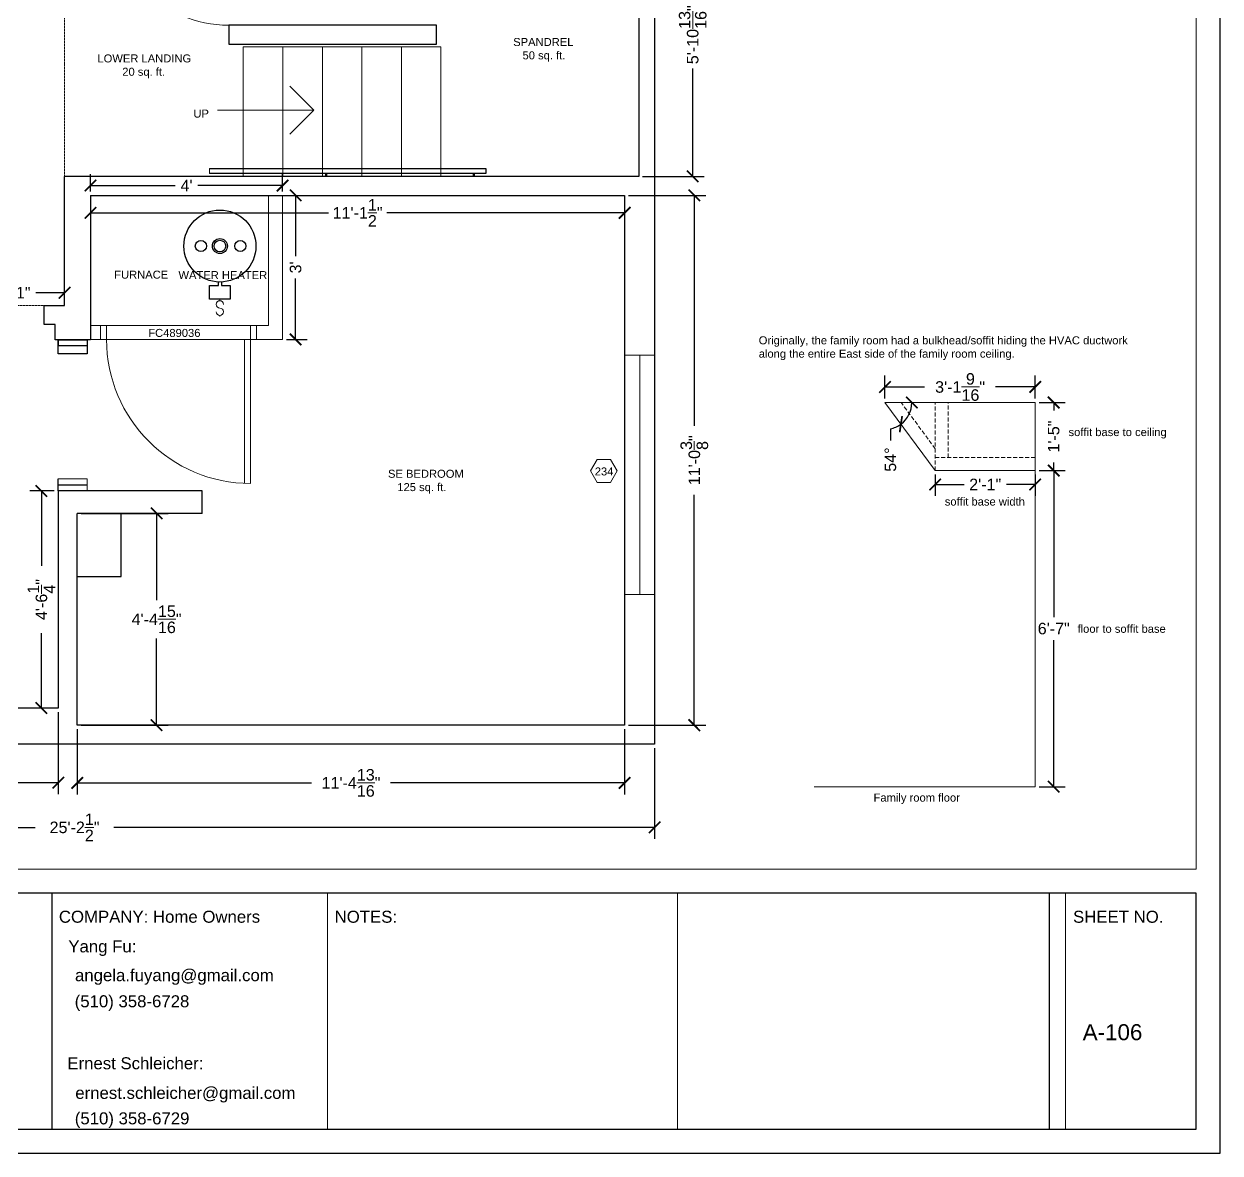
# Model space of a CAD drawing. Header units: inches. Extents: x -467 to 16, y 495 to 1144.
# Drawn here: x -283 to 16, y 495.1 to 777.3 of the extents above; entities that cross this region are included whole.
import ezdxf

# ---------------------------------------------------------------- set-up
doc = ezdxf.new("R2010")
doc.units = ezdxf.units.IN
doc.header["$MEASUREMENT"] = 0
doc.linetypes.add('DASHED2', pattern=[0.375, 0.25, -0.125])
doc.linetypes.add('DASHEDX2', pattern=[1.5, 1, -0.5])
doc.layers.get('0').update_dxf_attribs({"color": 1, "lineweight": 9})
for name, color, linetype, lineweight in [('00-page-edge', 7, 'Continuous', 9), ('A101-Dimensions', 7, 'Continuous', 9), ('A101-Floorplan-1st-floor', 7, 'Continuous', 9), ('A101-Text', 7, 'Continuous', 9)]:
    doc.layers.add(name, color=color, linetype=linetype, lineweight=lineweight)
doc.layers.add('Title Block', color=7, linetype='Continuous')
doc.layers.add('Title Block Text', color=7, linetype='Continuous')
doc.styles.add('Annotative', font='Arial.ttf')
doc.styles.get("Standard").update_dxf_attribs({"font": 'Arial.ttf', "height": 3})
doc.dimstyles.new('Annotative', dxfattribs={"dimtxt": 0.18, "dimasz": 0.18, "dimexe": 0.18, "dimexo": 0.0625, "dimgap": 0.09, "dimtad": 0, "dimtih": 1, "dimtoh": 1, "dimdec": 4, "dimzin": 0, "dimdsep": 46, "dimlunit": 4, "dimtxsty": 'Annotative', "dimblk": 'ARCHTICK', "dimblk1": 'ARCHTICK', "dimblk2": 'ARCHTICK', "dimcen": 0.09, "dimadec": 0, "dimazin": 0, "dimtfac": 1, "dimtdec": 4, "dimtofl": 0, "dimtmove": 0, "dimatfit": 3, "dimldrblk": 'ARCHTICK', "dimfxl": 1, "dimtolj": 1, "dimtzin": 0, "dimarcsym": 0})

# ---------------------------------------------------------------- blocks, each defined once
blk = doc.blocks.new('spandrel-door')
at = {"layer": 'A101-Floorplan-1st-floor'}
for p, q in [((0, 0), (-30, 0)), ((0, -1.38), (0, 0)), ((0, -1.38), (-29.97, -1.38))]:
    blk.add_line(p, q, dxfattribs=at)
blk.add_arc((0, 0), 30, 180, 270, dxfattribs=at)
blk = doc.blocks.new('_ArchTick')
at = {"color": 0, "linetype": 'ByBlock', "lineweight": 30, "const_width": 0.15}
blk.add_lwpolyline([(-0.5, -0.5), (0.5, 0.5)], dxfattribs=at)
blk = doc.blocks.new('*D490')
at = {"layer": 'A101-Dimensions', "color": 0, "lineweight": -2, "transparency": 16777216}
for p, q in [((-131.82, 734.46), (-112.53, 734.46)), ((-115.41, 734.46), (-115.41, 676.9)), ((-115.41, 602.06), (-115.41, 659.62)), ((-131.82, 602.06), (-112.53, 602.06))]:
    blk.add_line(p, q, dxfattribs=at)
at = {"layer": 'A101-Dimensions', "color": 0, "lineweight": -2, "transparency": 16777216, "xscale": 2.88, "yscale": 2.88, "zscale": 2.88}
for p, rotation in [((-115.41, 734.46), 90), ((-115.41, 602.06), 270)]:
    blk.add_blockref('_ArchTick', p, dxfattribs=dict(at, rotation=rotation))
at = {"layer": 'A101-Dimensions', "color": 0, "lineweight": 5, "transparency": 16777216, "insert": (-115.41, 668.26), "char_height": 2.88, "attachment_point": 5, "rotation": 90, "style": 'Annotative'}
blk.add_mtext('\\A1;11\'-0{\\H1x;\\S3/8;}"', dxfattribs=at)
blk = doc.blocks.new('*D489')
at = {"layer": 'A101-Dimensions', "color": 0, "lineweight": -2, "transparency": 16777216}
for p, q in [((-275.38, 660.59), (-281.48, 660.59)), ((-278.6, 660.59), (-278.6, 641.86)), ((-278.6, 606.34), (-278.6, 625.06)), ((-275.38, 606.34), (-281.48, 606.34))]:
    blk.add_line(p, q, dxfattribs=at)
at = {"layer": 'A101-Dimensions', "color": 0, "lineweight": -2, "transparency": 16777216, "xscale": 2.88, "yscale": 2.88, "zscale": 2.88}
for p, rotation in [((-278.6, 660.59), 90), ((-278.6, 606.34), 270)]:
    blk.add_blockref('_ArchTick', p, dxfattribs=dict(at, rotation=rotation))
at = {"layer": 'A101-Dimensions', "color": 0, "lineweight": 5, "transparency": 16777216, "insert": (-278.6, 633.46), "char_height": 2.88, "attachment_point": 5, "rotation": 90, "style": 'Annotative'}
blk.add_mtext('\\A1;4\'-6{\\H1x;\\S1/4;}"', dxfattribs=at)
blk = doc.blocks.new('*D516')
at = {"layer": 'A101-Dimensions', "color": 0, "lineweight": -2, "transparency": 16777216}
for p, q in [((-128.32, 809.99), (-112.94, 809.99)), ((-115.82, 809.99), (-115.82, 783.01)), ((-115.82, 739.21), (-115.82, 766.19)), ((-128.32, 739.21), (-112.94, 739.21))]:
    blk.add_line(p, q, dxfattribs=at)
at = {"layer": 'A101-Dimensions', "color": 0, "lineweight": -2, "transparency": 16777216, "xscale": 2.88, "yscale": 2.88, "zscale": 2.88}
for p, rotation in [((-115.82, 809.99), 90), ((-115.82, 739.21), 270)]:
    blk.add_blockref('_ArchTick', p, dxfattribs=dict(at, rotation=rotation))
at = {"layer": 'A101-Dimensions', "color": 0, "lineweight": 5, "transparency": 16777216, "insert": (-115.82, 774.6), "char_height": 2.88, "attachment_point": 5, "rotation": 90, "style": 'Annotative'}
blk.add_mtext('\\A1;5\'-10{\\H1x;\\S13/16;}"', dxfattribs=at)
blk = doc.blocks.new('L1-south-stairway-5-steps')
at = {"layer": 'A101-Floorplan-1st-floor', "lineweight": 5}
for p, q in [((-49.375, 0), (0, 0)), ((-49.375, 0), (-49.375, -32.40625)), ((-39.5, 0), (-39.5, -32.40625)), ((-29.625, 0), (-29.625, -32.40625)), ((-19.75, 0), (-19.75, -32.40625)), ((-9.875, 0), (-9.875, -32.40625)), ((0, 0), (0, -32.40625))]:
    blk.add_line(p, q, dxfattribs=at)
blk = doc.blocks.new('L1-south-stairway-handrail')
at = {"layer": 'A101-Floorplan-1st-floor', "lineweight": -3}
for p, q in [((-57.8, 1.25), (11.23, 1.25)), ((11.23, 0), (-57.8, 0)), ((-28.71, -0.75), (-28.71, 0)), ((-28.46, -0.75), (-28.46, 0)), ((8.09, 0), (8.09, -0.75)), ((8.34, 0), (8.34, -0.75)), ((11.23, 1.25), (11.23, 0))]:
    blk.add_line(p, q, dxfattribs=at)
at = {"layer": 'A101-Floorplan-1st-floor', "lineweight": 5}
blk.add_line((-57.8, 1.25), (-57.8, 0), dxfattribs=at)
blk = doc.blocks.new('L1-arrow')
at = {"lineweight": 5}
for p, q in [((188.32, -365.98), (182.32, -359.98)), ((182.32, -365.98), (164.32, -365.98)), ((182.32, -365.98), (188.32, -365.98)), ((188.32, -365.98), (182.32, -371.98))]:
    blk.add_line(p, q, dxfattribs=at)
blk = doc.blocks.new('*D517')
at = {"layer": 'A101-Dimensions', "color": 0, "lineweight": -2, "transparency": 16777216}
for p, q in [((-55.2, 664.69), (-55.2, 659.34)), ((-30.2, 664.69), (-30.2, 659.34)), ((-55.2, 662.22), (-47.99, 662.22)), ((-30.2, 662.22), (-37.4, 662.22))]:
    blk.add_line(p, q, dxfattribs=at)
at = {"layer": 'A101-Dimensions', "color": 0, "lineweight": -2, "transparency": 16777216, "xscale": 2.88, "yscale": 2.88, "zscale": 2.88, "rotation": 180}
blk.add_blockref('_ArchTick', (-55.2, 662.22), dxfattribs=at)
at = {"layer": 'A101-Dimensions', "color": 0, "lineweight": -2, "transparency": 16777216, "xscale": 2.88, "yscale": 2.88, "zscale": 2.88}
blk.add_blockref('_ArchTick', (-30.2, 662.22), dxfattribs=at)
at = {"layer": 'A101-Dimensions', "color": 0, "lineweight": 5, "transparency": 16777216, "insert": (-42.7, 662.22), "char_height": 2.88, "attachment_point": 5, "style": 'Annotative'}
blk.add_mtext('\\A1;2\'-1"', dxfattribs=at)
blk = doc.blocks.new('*D493')
at = {"layer": 'A101-Dimensions', "color": 0, "lineweight": -2, "transparency": 16777216}
for p, q in [((-67.76, 683.7), (-67.76, 689.46)), ((-30.2, 683.7), (-30.2, 689.46)), ((-67.76, 686.58), (-57.86, 686.58)), ((-30.2, 686.58), (-40.1, 686.58))]:
    blk.add_line(p, q, dxfattribs=at)
at = {"layer": 'A101-Dimensions', "color": 0, "lineweight": -2, "transparency": 16777216, "xscale": 2.88, "yscale": 2.88, "zscale": 2.88, "rotation": 180}
blk.add_blockref('_ArchTick', (-67.76, 686.58), dxfattribs=at)
at = {"layer": 'A101-Dimensions', "color": 0, "lineweight": -2, "transparency": 16777216, "xscale": 2.88, "yscale": 2.88, "zscale": 2.88}
blk.add_blockref('_ArchTick', (-30.2, 686.58), dxfattribs=at)
at = {"layer": 'A101-Dimensions', "color": 0, "lineweight": 5, "transparency": 16777216, "insert": (-48.98, 686.58), "char_height": 2.88, "attachment_point": 5, "style": 'Annotative'}
blk.add_mtext('\\A1;3\'-1{\\H1x;\\S9/16;}"', dxfattribs=at)
blk = doc.blocks.new('*D491')
at = {"layer": 'A101-Floorplan-1st-floor', "color": 0, "lineweight": -2, "transparency": 16777216}
for p, q in [((-29.2, 665.69), (-22.69, 665.69)), ((-25.57, 665.69), (-25.57, 629.07)), ((-25.57, 586.7), (-25.57, 623.31)), ((-29.2, 586.7), (-22.69, 586.7))]:
    blk.add_line(p, q, dxfattribs=at)
at = {"layer": 'A101-Floorplan-1st-floor', "color": 0, "lineweight": -2, "transparency": 16777216, "xscale": 2.88, "yscale": 2.88, "zscale": 2.88}
for p, rotation in [((-25.57, 665.69), 90), ((-25.57, 586.7), 270)]:
    blk.add_blockref('_ArchTick', p, dxfattribs=dict(at, rotation=rotation))
at = {"layer": 'A101-Floorplan-1st-floor', "color": 0, "lineweight": 5, "transparency": 16777216, "insert": (-25.57, 626.19), "char_height": 2.88, "attachment_point": 5, "style": 'Annotative'}
blk.add_mtext('\\A1;6\'-7"', dxfattribs=at)
blk = doc.blocks.new('*D494')
at = {"layer": 'A101-Floorplan-1st-floor', "color": 0, "lineweight": -2, "transparency": 16777216}
for p, q in [((-29.2, 682.7), (-22.71, 682.7)), ((-25.59, 682.7), (-25.59, 680.67)), ((-25.59, 665.69), (-25.59, 667.71)), ((-29.2, 665.69), (-22.71, 665.69))]:
    blk.add_line(p, q, dxfattribs=at)
at = {"layer": 'A101-Floorplan-1st-floor', "color": 0, "lineweight": -2, "transparency": 16777216, "xscale": 2.88, "yscale": 2.88, "zscale": 2.88}
for p, rotation in [((-25.59, 682.7), 90), ((-25.59, 665.69), 270)]:
    blk.add_blockref('_ArchTick', p, dxfattribs=dict(at, rotation=rotation))
at = {"layer": 'A101-Floorplan-1st-floor', "color": 0, "lineweight": 5, "transparency": 16777216, "insert": (-25.59, 674.19), "char_height": 2.88, "attachment_point": 5, "rotation": 90, "style": 'Annotative'}
blk.add_mtext('\\A1;1\'-5"', dxfattribs=at)
blk = doc.blocks.new('*D508')
at = {"layer": 'A101-Dimensions', "color": 0, "lineweight": -2, "transparency": 16777216}
blk.add_line((-66.39, 676.12), (-66.39, 673.24), dxfattribs=at)
for start, end in [(306.4444, 360), (281.707, 306.4444)]:
    blk.add_arc((-67.76, 682.7), 6.72, start, end, dxfattribs=at)
at = {"layer": 'A101-Dimensions', "color": 0, "lineweight": -2, "transparency": 16777216, "xscale": 2.88, "yscale": 2.88, "zscale": 2.88}
for p, rotation in [((-61.04, 682.7), 89.9999999999999), ((-63.77, 677.29), 216.4443669097483)]:
    blk.add_blockref('_ArchTick', p, dxfattribs=dict(at, rotation=rotation))
at = {"layer": 'A101-Dimensions', "color": 0, "lineweight": 5, "transparency": 16777216, "insert": (-66.39, 668.44), "char_height": 2.88, "attachment_point": 5, "rotation": 90, "style": 'Annotative'}
blk.add_mtext('\\A1;54°', dxfattribs=at)
blk = doc.blocks.new('*D518')
at = {"layer": 'A101-Dimensions', "color": 0, "lineweight": -2, "transparency": 16777216}
for p, q in [((-217.32, 734.46), (-212.18, 734.46)), ((-215.06, 734.46), (-215.06, 719.23)), ((-215.06, 698.46), (-215.06, 713.7)), ((-217.32, 698.46), (-212.18, 698.46))]:
    blk.add_line(p, q, dxfattribs=at)
at = {"layer": 'A101-Dimensions', "color": 0, "lineweight": -2, "transparency": 16777216, "xscale": 2.88, "yscale": 2.88, "zscale": 2.88}
for p, rotation in [((-215.06, 734.46), 90), ((-215.06, 698.46), 270)]:
    blk.add_blockref('_ArchTick', p, dxfattribs=dict(at, rotation=rotation))
at = {"layer": 'A101-Dimensions', "color": 0, "lineweight": 5, "transparency": 16777216, "insert": (-215.06, 716.46), "char_height": 2.88, "attachment_point": 5, "rotation": 90, "style": 'Annotative'}
blk.add_mtext("\\A1;3'", dxfattribs=at)
blk = doc.blocks.new('old-furnace-cabinet-door')
at = {"lineweight": 5}
for p, q in [((-1.5, 35.97), (-1.5, 0)), ((0, 36), (0, 0)), ((0, 0), (-36, 0)), ((-1.5, 0), (0, 0))]:
    blk.add_line(p, q, dxfattribs=at)
blk.add_arc((0, 0), 36, 90, 180, dxfattribs=at)
blk = doc.blocks.new('*D519')
at = {"layer": 'A101-Dimensions', "color": 0, "lineweight": -2, "transparency": 16777216}
for p, q in [((-266.32, 735.46), (-266.32, 739.79)), ((-218.32, 735.46), (-218.32, 739.79)), ((-266.32, 736.91), (-245.14, 736.91)), ((-218.32, 736.91), (-239.5, 736.91))]:
    blk.add_line(p, q, dxfattribs=at)
at = {"layer": 'A101-Dimensions', "color": 0, "lineweight": -2, "transparency": 16777216, "xscale": 2.88, "yscale": 2.88, "zscale": 2.88, "rotation": 180}
blk.add_blockref('_ArchTick', (-266.32, 736.91), dxfattribs=at)
at = {"layer": 'A101-Dimensions', "color": 0, "lineweight": -2, "transparency": 16777216, "xscale": 2.88, "yscale": 2.88, "zscale": 2.88}
blk.add_blockref('_ArchTick', (-218.32, 736.91), dxfattribs=at)
at = {"layer": 'A101-Dimensions', "color": 0, "lineweight": 5, "transparency": 16777216, "insert": (-242.32, 736.91), "char_height": 2.88, "attachment_point": 5, "style": 'Annotative'}
blk.add_mtext("\\A1;4'", dxfattribs=at)
blk = doc.blocks.new('*D520')
at = {"layer": 'A101-Dimensions', "color": 0, "lineweight": -2, "transparency": 16777216}
for p, q in [((-266.32, 733.46), (-266.32, 727.22)), ((-132.82, 733.46), (-132.82, 727.22)), ((-266.32, 730.1), (-206.87, 730.1)), ((-132.82, 730.1), (-192.27, 730.1))]:
    blk.add_line(p, q, dxfattribs=at)
at = {"layer": 'A101-Dimensions', "color": 0, "lineweight": -2, "transparency": 16777216, "xscale": 2.88, "yscale": 2.88, "zscale": 2.88, "rotation": 180}
blk.add_blockref('_ArchTick', (-266.32, 730.1), dxfattribs=at)
at = {"layer": 'A101-Dimensions', "color": 0, "lineweight": -2, "transparency": 16777216, "xscale": 2.88, "yscale": 2.88, "zscale": 2.88}
blk.add_blockref('_ArchTick', (-132.82, 730.1), dxfattribs=at)
at = {"layer": 'A101-Dimensions', "color": 0, "lineweight": 5, "transparency": 16777216, "insert": (-199.57, 730.1), "char_height": 2.88, "attachment_point": 5, "style": 'Annotative'}
blk.add_mtext('\\A1;11\'-1{\\H1x;\\S1/2;}"', dxfattribs=at)
blk = doc.blocks.new('*D483')
at = {"layer": 'A101-Dimensions', "color": 0, "lineweight": -2, "transparency": 16777216}
for p, q in [((-269.63, 601.06), (-269.63, 584.77)), ((-132.82, 601.06), (-132.82, 584.77)), ((-269.63, 587.65), (-211.06, 587.65)), ((-132.82, 587.65), (-191.38, 587.65))]:
    blk.add_line(p, q, dxfattribs=at)
at = {"layer": 'A101-Dimensions', "color": 0, "lineweight": -2, "transparency": 16777216, "xscale": 2.88, "yscale": 2.88, "zscale": 2.88, "rotation": 180}
blk.add_blockref('_ArchTick', (-269.63, 587.65), dxfattribs=at)
at = {"layer": 'A101-Dimensions', "color": 0, "lineweight": -2, "transparency": 16777216, "xscale": 2.88, "yscale": 2.88, "zscale": 2.88}
blk.add_blockref('_ArchTick', (-132.82, 587.65), dxfattribs=at)
at = {"layer": 'A101-Dimensions', "color": 0, "lineweight": 5, "transparency": 16777216, "insert": (-201.22, 587.65), "char_height": 2.88, "attachment_point": 5, "style": 'Annotative'}
blk.add_mtext('\\A1;11\'-4{\\H1x;\\S13/16;}"', dxfattribs=at)
blk = doc.blocks.new('*D488')
at = {"layer": 'A101-Dimensions', "color": 0, "lineweight": -2, "transparency": 16777216}
for p, q in [((-268.63, 655), (-246.93, 655)), ((-249.81, 655), (-249.81, 633.33)), ((-249.81, 602.06), (-249.81, 623.73)), ((-268.63, 602.06), (-246.93, 602.06))]:
    blk.add_line(p, q, dxfattribs=at)
at = {"layer": 'A101-Dimensions', "color": 0, "lineweight": -2, "transparency": 16777216, "xscale": 2.88, "yscale": 2.88, "zscale": 2.88}
for p, rotation in [((-249.81, 655), 90), ((-249.81, 602.06), 270)]:
    blk.add_blockref('_ArchTick', p, dxfattribs=dict(at, rotation=rotation))
at = {"layer": 'A101-Dimensions', "color": 0, "lineweight": 5, "transparency": 16777216, "insert": (-249.81, 628.53), "char_height": 2.88, "attachment_point": 5, "style": 'Annotative'}
blk.add_mtext('\\A1;4\'-4{\\H1x;\\S15/16;}"', dxfattribs=at)
blk = doc.blocks.new('*D484')
at = {"layer": 'A101-Dimensions', "color": 0, "lineweight": -2, "transparency": 16777216}
for p, q in [((-331.97, 605.34), (-331.97, 584.81)), ((-274.38, 605.34), (-274.38, 584.81)), ((-331.97, 587.69), (-311.58, 587.69)), ((-274.38, 587.69), (-294.78, 587.69))]:
    blk.add_line(p, q, dxfattribs=at)
at = {"layer": 'A101-Dimensions', "color": 0, "lineweight": -2, "transparency": 16777216, "xscale": 2.88, "yscale": 2.88, "zscale": 2.88, "rotation": 180}
blk.add_blockref('_ArchTick', (-331.97, 587.69), dxfattribs=at)
at = {"layer": 'A101-Dimensions', "color": 0, "lineweight": -2, "transparency": 16777216, "xscale": 2.88, "yscale": 2.88, "zscale": 2.88}
blk.add_blockref('_ArchTick', (-274.38, 587.69), dxfattribs=at)
at = {"layer": 'A101-Dimensions', "color": 0, "lineweight": 5, "transparency": 16777216, "insert": (-303.18, 587.69), "char_height": 2.88, "attachment_point": 5, "style": 'Annotative'}
blk.add_mtext('\\A1;4\'-9{\\H1x;\\S5/8;}"', dxfattribs=at)
blk = doc.blocks.new('*D521')
at = {"layer": 'A101-Dimensions', "color": 0, "lineweight": -2, "transparency": 16777216}
for p, q in [((-297.82, 707.97), (-297.82, 713.02)), ((-272.82, 707.97), (-272.82, 713.02)), ((-297.82, 710.14), (-290.61, 710.14)), ((-272.82, 710.14), (-280.03, 710.14))]:
    blk.add_line(p, q, dxfattribs=at)
at = {"layer": 'A101-Dimensions', "color": 0, "lineweight": -2, "transparency": 16777216, "xscale": 2.88, "yscale": 2.88, "zscale": 2.88, "rotation": 180}
blk.add_blockref('_ArchTick', (-297.82, 710.14), dxfattribs=at)
at = {"layer": 'A101-Dimensions', "color": 0, "lineweight": -2, "transparency": 16777216, "xscale": 2.88, "yscale": 2.88, "zscale": 2.88}
blk.add_blockref('_ArchTick', (-272.82, 710.14), dxfattribs=at)
at = {"layer": 'A101-Dimensions', "color": 0, "lineweight": 5, "transparency": 16777216, "insert": (-285.32, 710.14), "char_height": 2.88, "attachment_point": 5, "style": 'Annotative'}
blk.add_mtext('\\A1;2\'-1"', dxfattribs=at)
blk = doc.blocks.new('*D482')
at = {"layer": 'A101-Dimensions', "color": 0, "lineweight": -2, "transparency": 16777216}
for p, q in [((-427.85, 596.31), (-427.85, 573.65)), ((-125.32, 596.31), (-125.32, 573.65)), ((-427.85, 576.53), (-280.15, 576.53)), ((-125.32, 576.53), (-260.47, 576.53))]:
    blk.add_line(p, q, dxfattribs=at)
at = {"layer": 'A101-Dimensions', "color": 0, "lineweight": -2, "transparency": 16777216, "xscale": 2.88, "yscale": 2.88, "zscale": 2.88, "rotation": 180}
blk.add_blockref('_ArchTick', (-427.85, 576.53), dxfattribs=at)
at = {"layer": 'A101-Dimensions', "color": 0, "lineweight": -2, "transparency": 16777216, "xscale": 2.88, "yscale": 2.88, "zscale": 2.88}
blk.add_blockref('_ArchTick', (-125.32, 576.53), dxfattribs=at)
at = {"layer": 'A101-Dimensions', "color": 0, "lineweight": 5, "transparency": 16777216, "insert": (-270.31, 576.53), "char_height": 2.88, "attachment_point": 5, "style": 'Annotative'}
blk.add_mtext('\\A1;25\'-2{\\H1x;\\S1/2;}"', dxfattribs=at)

msp = doc.modelspace()

# ---------------------------------------------------------------- linework, layer by layer
at = {"layer": '00-page-edge', "lineweight": -3}
msp.add_lwpolyline([(16, 1143.66138), (-467.13682, 1143.50615), (-467.13682, 495.13682), (16, 495.13682)], close=True, dxfattribs=at)
at = {"layer": '00-page-edge'}
msp.add_lwpolyline([(10, 1137.65946), (-461.13682, 1137.50807), (-461.13682, 566.04956), (10, 566.04956)], close=True, dxfattribs=at)
at = {"layer": 'A101-Floorplan-1st-floor', "linetype": 'DASHED2', "lineweight": 5}
for p in [(-272.81809, 1034.37479), (-297.81809, 706.96854)]:
    msp.add_line(p, (-272.81809, 706.96854), dxfattribs=at)
at = {"layer": 'A101-Floorplan-1st-floor', "lineweight": -3}
for p, q in [((-125.3195, 844.09354), (-125.3195, 597.31383)), ((-129.31809, 809.99286), (-129.31809, 739.21161)), ((-272.81809, 706.96854), (-272.81809, 739.21161)), ((-129.31809, 739.21161), (-272.81809, 739.21161)), ((-266.31809, 734.46161), (-266.31809, 698.36786)), ((-266.31809, 734.46161), (-132.81809, 734.46161)), ((-132.81809, 734.46161), (-132.81809, 602.06383)), ((-277.88059, 702.21854), (-277.88059, 706.96854)), ((-277.88059, 706.96854), (-272.81809, 706.96854)), ((-275.19309, 702.21854), (-277.88059, 702.21854)), ((-275.19309, 698.36786), (-275.19309, 702.21854)), ((-266.31809, 698.36786), (-275.19309, 698.36786)), ((-274.38059, 698.36786), (-274.38059, 696.86786)), ((-274.38059, 698.36786), (-267.13059, 698.36786)), ((-274.38059, 694.86786), (-274.38059, 698.36786)), ((-267.13059, 696.86786), (-274.38059, 696.86786)), ((-267.13059, 698.36786), (-267.13059, 694.86786)), ((-267.13059, 694.86786), (-274.38059, 694.86786)), ((-274.38059, 660.58661), (-274.38059, 663.58661)), ((-274.38059, 662.08661), (-267.13059, 662.08661)), ((-238.38059, 660.58661), (-274.38059, 660.58661)), ((-274.38059, 660.58661), (-274.38059, 606.33661)), ((-267.13059, 660.58661), (-274.38059, 660.58661)), ((-238.38059, 655.00133), (-238.38059, 660.58661)), ((-238.38059, 655.00133), (-269.63059, 655.00133)), ((-269.63059, 602.06383), (-269.63059, 655.00133)), ((-258.63059, 639.22008), (-258.63059, 655.00133)), ((-269.63059, 639.22008), (-258.63059, 639.22008)), ((-274.38059, 606.33661), (-331.97434, 606.33661)), ((-132.81809, 602.06383), (-269.63059, 602.06383)), ((-125.3195, 597.31383), (-427.84934, 597.31383))]:
    msp.add_line(p, q, dxfattribs=at)
at = {"layer": 'A101-Floorplan-1st-floor', "lineweight": 5}
for p, q in [((-221.81809, 734.46161), (-221.81809, 701.96161)), ((-218.31809, 734.46161), (-218.31809, 698.46161)), ((-266.31809, 701.96161), (-221.81809, 701.96161)), ((-263.81809, 701.96161), (-263.81809, 698.46161)), ((-262.31809, 701.96161), (-262.31809, 698.46161)), ((-226.31809, 701.96161), (-226.31809, 698.46161)), ((-224.81809, 701.96161), (-224.81809, 698.46161)), ((-132.81809, 694.52411), (-125.3195, 694.52411)), ((-129.06809, 694.52411), (-129.06809, 634.75133)), ((-30.19642, 682.69981), (-67.75892, 682.69981)), ((-55.19642, 665.68805), (-67.75892, 682.69981)), ((-67.75892, 682.69981), (-30.19642, 682.69981)), ((-30.19642, 665.68805), (-30.19642, 682.69981)), ((-30.19642, 682.69981), (-30.19642, 586.69981)), ((-30.19642, 665.68805), (-55.19642, 665.68805)), ((-30.19642, 665.68805), (-30.19642, 586.69981)), ((-274.38059, 663.58661), (-267.13059, 663.58661)), ((-267.13059, 663.58661), (-267.13059, 660.58661)), ((-132.81809, 634.75133), (-125.3195, 634.75133)), ((-30.19642, 586.69981), (-85.44427, 586.69981))]:
    msp.add_line(p, q, dxfattribs=at)
at = {"layer": 'A101-Floorplan-1st-floor'}
for p, q in [((-233.98379, 708.14556), (-233.98379, 708.55117)), ((-233.98379, 704.4682), (-233.98379, 704.22973))]:
    msp.add_line(p, q, dxfattribs=at)
at = {"layer": 'A101-Floorplan-1st-floor', "linetype": 'DASHEDX2', "lineweight": 5}
for p, q in [((-55.19642, 671.15904), (-63.71881, 682.69981)), ((-55.19642, 665.68805), (-55.19642, 682.69981)), ((-51.94642, 668.93805), (-51.94642, 682.69981)), ((-30.19642, 668.93805), (-55.19642, 668.93805))]:
    msp.add_line(p, q, dxfattribs=at)
at = {"layer": 'A101-Floorplan-1st-floor', "lineweight": -3}
msp.add_lwpolyline([(-231.76667, 772.24286), (-179.86963, 772.24286), (-179.86963, 776.99286), (-231.76667, 776.99286)], close=True, dxfattribs=at)
at = {"layer": 'A101-Floorplan-1st-floor', "lineweight": 5}
msp.add_lwpolyline([(-218.31809, 698.46161), (-218.31809, 734.46161), (-266.31809, 734.46161), (-266.31809, 698.46161)], close=True, dxfattribs=at)
at = {"layer": 'A101-Floorplan-1st-floor', "lineweight": -3}
msp.add_lwpolyline([(-233.60879, 712.80117), (-233.60879, 711.94109), (-231.42129, 711.94109), (-231.42129, 708.55117), (-236.54629, 708.55117), (-236.54629, 711.94109), (-234.35879, 711.94109), (-234.35879, 712.80117)], dxfattribs=at)
at = {"layer": 'A101-Floorplan-1st-floor'}
msp.add_lwpolyline([(-139.66813, 668.43889), (-141.31614, 665.58445), (-139.66813, 662.73001), (-136.37211, 662.73001), (-134.7241, 665.58445), (-136.37211, 668.43889)], close=True, dxfattribs=at)
at = {"layer": 'A101-Floorplan-1st-floor', "lineweight": -3}
for centre, radius in [((-233.98379, 721.80117), 9), ((-233.98379, 721.80117), 1.87612), ((-238.73766, 721.80117), 1.38859), ((-233.98379, 721.80117), 1.44882), ((-228.884, 721.80117), 1.38811)]:
    msp.add_circle(centre, radius, dxfattribs=at)
at = {"layer": 'A101-Floorplan-1st-floor'}
for centre, start, end in [((-233.98379, 707.2296), 0, 180), ((-233.98379, 707.21608), 180, 270), ((-233.98379, 705.38416), 180, 90)]:
    msp.add_arc(centre, 0.91596, start, end, dxfattribs=at)
at = {"layer": 'Title Block'}
for p, q in [((-275.97026, 560.04956), (-275.97026, 501.13682)), ((-26.61401, 501.13682), (-26.61401, 560.04956))]:
    msp.add_line(p, q, dxfattribs=at)
at = {"layer": 'Title Block', "lineweight": 5}
for p, q in [((-207.0877, 560.04956), (-207.0877, 501.13682)), ((-119.6502, 560.04956), (-119.6502, 501.13682)), ((-22.61401, 560.04956), (-22.61401, 501.13682))]:
    msp.add_line(p, q, dxfattribs=at)
at = {"layer": 'Title Block', "lineweight": -3}
msp.add_lwpolyline([(10, 560.04956), (-461.13682, 560.04956), (-461.13682, 501.13682), (10, 501.13682)], close=True, dxfattribs=at)

# ---------------------------------------------------------------- block references
at = {"lineweight": 5}
for name, p in [('L1-south-stairway-5-steps', (-178.757, 771.61786)), ('L1-south-stairway-handrail', (-178.757, 739.96161))]:
    msp.add_blockref(name, p, dxfattribs=at)
at = {"layer": 'A101-Floorplan-1st-floor', "lineweight": -3}
msp.add_blockref('spandrel-door', (-231.76667, 806.99286), dxfattribs=at)
at = {"layer": 'A101-Floorplan-1st-floor', "lineweight": 5}
msp.add_blockref('L1-arrow', (-398.86607, 1121.74541), dxfattribs=at)
at = {"layer": 'A101-Floorplan-1st-floor', "lineweight": 5, "xscale": -1, "rotation": 180}
msp.add_blockref('old-furnace-cabinet-door', (-226.31809, 698.46161), dxfattribs=at)

# ---------------------------------------------------------------- texts
at = {"layer": 'A101-Dimensions', "lineweight": 5, "style": 'Annotative'}
for s, p in [('soffit base to ceiling', (-21.87368, 674.30724)), ('soffit base width', (-52.81265, 656.94582)), ('floor to soffit base', (-19.62557, 625.15446))]:
    msp.add_text(s, height=2, dxfattribs=at).set_placement(p)
at = {"layer": 'A101-Floorplan-1st-floor', "style": 'Annotative'}
msp.add_text('234', height=2, dxfattribs=at).set_placement((-140.29334, 664.47479))
at = {"layer": 'A101-Floorplan-1st-floor', "lineweight": 5, "style": 'Annotative'}
msp.add_text('Family room floor', height=2, dxfattribs=at).set_placement((-70.60952, 582.9702))
at = {"layer": 'A101-Floorplan-1st-floor', "lineweight": 5, "char_height": 2, "attachment_point": 1}
for s, insert, width in [('SPANDREL\\P   50 sq. ft.', (-160.67616, 773.78525), 20.9363658), ('LOWER LANDING\\P        20 sq. ft.', (-264.59576, 769.688), 29.9194828), ('SE BEDROOM\\P   125 sq. ft.', (-191.96824, 665.89226), 22.8157068)]:
    msp.add_mtext(s, dxfattribs=dict(at, insert=insert, width=width))
at = {"layer": 'A101-Floorplan-1st-floor', "lineweight": 5, "insert": (-99.30842, 699.23973), "char_height": 2, "width": 97.0890631, "attachment_point": 1, "style": 'Annotative'}
msp.add_mtext('Originally, the family room had a bulkhead/soffit hiding the HVAC ductwork along the entire East side of the family room ceiling.', dxfattribs=at)
at = {"layer": 'A101-Text', "lineweight": 5}
msp.add_text('UP', height=2, dxfattribs=at).set_placement((-240.61319, 753.89734))
at = {"layer": 'A101-Text', "lineweight": 5, "style": 'Annotative'}
for s, p in [('FURNACE', (-260.41183, 713.64814)), ('WATER HEATER', (-244.34718, 713.54299)), ('FC489036', (-251.89213, 699.0866))]:
    msp.add_text(s, height=2, dxfattribs=at).set_placement(p)
at = {"layer": 'Title Block Text', "style": 'Annotative'}
for s, height, p in [('COMPANY: Home Owners', 3, (-274.22795, 552.69872)), ('NOTES:', 3, (-205.30707, 552.69478)), ('SHEET NO.', 3, (-20.74656, 552.69206)), ('Yang Fu:', 3, (-271.86946, 545.28787)), ('angela.fuyang@gmail.com', 3, (-270.20416, 538.08848)), ('(510) 358-6728', 3, (-270.28218, 531.57154)), ('A-106', 4, (-18.33259, 523.34342)), ('Ernest Schleicher:', 3, (-272.11394, 516.08013)), ('ernest.schleicher@gmail.com', 3, (-270.12825, 508.67633)), ('(510) 358-6729', 3, (-270.25761, 502.31454))]:
    msp.add_text(s, height=height, dxfattribs=at).set_placement(p)

# ---------------------------------------------------------------- dimensions: what is measured, and where the dimension line sits
at = {"layer": 'A101-Dimensions', "lineweight": 5}
for base, p1, p2, picture, middle in [((-115.8212847406, 739.2116097936), (-129.3180907836, 809.9928597936), (-129.3180907836, 739.2116097936), '*D516', (-115.8212847406, 774.6022347936)), ((-215.0566, 698.46161), (-218.31809, 734.46161), (-218.31809, 698.46161), '*D518', (-215.0566, 716.46161))]:
    dim = msp.add_linear_dim(base=base, p1=p1, p2=p2, angle=90, dimstyle='Annotative', dxfattribs=at)
    dim.commit()
    dim.dimension.update_dxf_attribs({"geometry": picture, "text_midpoint": middle})
for base, p1, p2, picture, middle in [((-266.31809, 736.91016), (-218.31809, 734.46161), (-266.31809, 734.46161), '*D519', (-242.31809, 736.91016)), ((-132.81809, 730.09998), (-266.31809, 734.46161), (-132.81809, 734.46161), '*D520', (-199.56809, 730.09998)), ((-272.81809, 710.14057), (-297.81809, 706.96854), (-272.81809, 706.96854), '*D521', (-285.31809, 710.14057)), ((-55.19642, 662.21598), (-30.19642, 665.68805), (-55.19642, 665.68805), '*D517', (-42.69642, 662.21598))]:
    dim = msp.add_linear_dim(base=base, p1=p1, p2=p2, dimstyle='Annotative', dxfattribs=at)
    dim.commit()
    dim.dimension.update_dxf_attribs({"geometry": picture, "text_midpoint": middle})
for base, p1, p2, picture, middle in [((-115.41045, 602.06383), (-132.81809, 734.46161), (-132.81809, 602.06383), '*D490', (-115.41045, 668.26272)), ((-278.59875, 606.33661), (-274.38059, 660.58661), (-274.38059, 606.33661), '*D489', (-278.59875, 633.46161)), ((-249.81014, 655.00133), (-269.63059, 602.06383), (-269.63059, 655.00133), '*D488', (-249.81014, 628.53258))]:
    dim = msp.add_linear_dim(base=base, p1=p1, p2=p2, angle=90, dimstyle='Annotative', override={"dimtxsty": 'Annotative'}, dxfattribs=at)
    dim.commit()
    dim.dimension.update_dxf_attribs({"geometry": picture, "text_midpoint": middle})
for base, p1, p2, picture, middle in [((-30.19642, 686.58404), (-67.75892, 682.69981), (-30.19642, 682.69981), '*D493', (-48.97767, 686.58404)), ((-331.9743407836, 587.6944925367), (-274.3805907836, 606.3366097936), (-331.9743407836, 606.3366097936), '*D484', (-303.1774657836, 587.6944925367)), ((-269.63059, 587.64674), (-132.81809, 602.06383), (-269.63059, 602.06383), '*D483', (-201.22434, 587.64674))]:
    dim = msp.add_linear_dim(base=base, p1=p1, p2=p2, dimstyle='Annotative', override={"dimtxsty": 'Annotative'}, dxfattribs=at)
    dim.commit()
    dim.dimension.update_dxf_attribs({"geometry": picture, "text_midpoint": middle})
dim = msp.add_angular_dim_2l(base=(-61.35996, 680.63894), line1=((-67.75892, 682.69981), (-30.19642, 682.69981)), line2=((-55.19642, 665.68805), (-67.75892, 682.69981)), dimstyle='Annotative', override={"dimscale": 0, "dimtxsty": 'Annotative', "dimtix": 0, "dimtofl": 0, "dimtmove": 0, "dimatfit": 3}, dxfattribs=at)
dim.commit()
dim.dimension.update_dxf_attribs({"geometry": '*D508', "text_midpoint": (-66.39485, 668.43701)})
dim = msp.add_linear_dim(base=(-427.84934, 576.52878), p1=(-125.3195, 597.31383), p2=(-427.84934, 597.31383), dimstyle='Annotative', override={"dimtxsty": 'Annotative'}, dxfattribs=at)
dim.commit()
dim.dimension.update_dxf_attribs({"geometry": '*D482', "text_midpoint": (-270.31225, 576.52878), "dimtype": 160})
at = {"layer": 'A101-Floorplan-1st-floor', "lineweight": 5}
dim = msp.add_aligned_dim(p1=(-30.19642, 665.68805), p2=(-30.19642, 682.69981), distance=-4.60634, dimstyle='Annotative', override={"dimtxsty": 'Annotative'}, dxfattribs=at)
dim.commit()
dim.dimension.update_dxf_attribs({"geometry": '*D494', "text_midpoint": (-25.59008, 674.19393)})
dim = msp.add_linear_dim(base=(-25.57263, 586.69981), p1=(-30.19642, 665.68805), p2=(-30.19642, 586.69981), angle=90, dimstyle='Annotative', override={"dimtxsty": 'Annotative'}, dxfattribs=at)
dim.commit()
dim.dimension.update_dxf_attribs({"geometry": '*D491', "text_midpoint": (-25.57263, 626.19393)})

doc.saveas('drawing.dxf')
